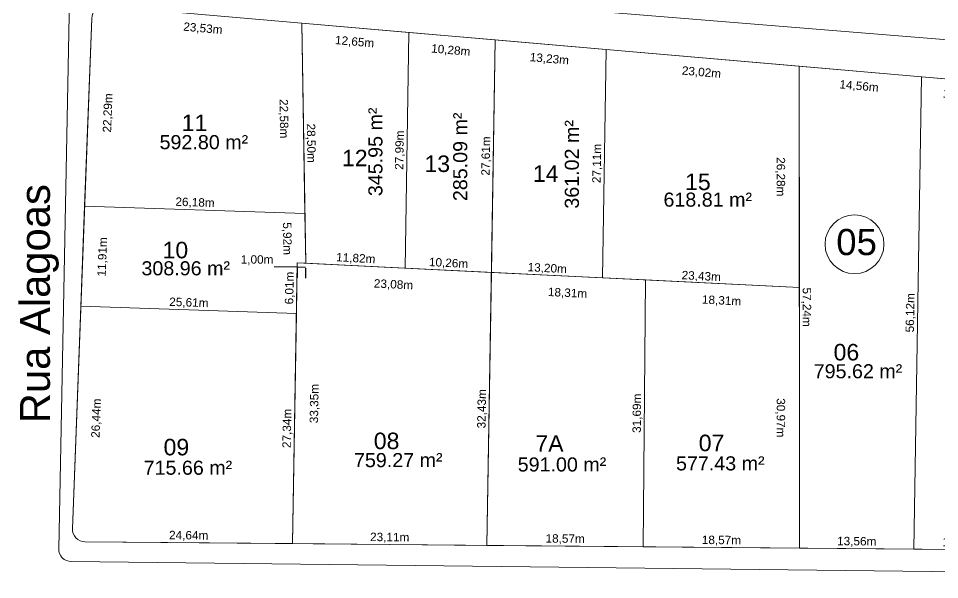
# Model space of a CAD drawing. Header units: metres. Extents: x 3808 to 8215, y 2374 to 6187.
# Drawn here: x 5231.1 to 5340.5, y 5697.6 to 5764.2 of the extents above; entities that cross this region are included whole.
import ezdxf
from ezdxf.enums import TextEntityAlignment as Align

# ---------------------------------------------------------------- set-up
doc = ezdxf.new("R2010")
doc.units = ezdxf.units.M
for name, color, linetype in [('Areas Lotes', 1, 'Continuous'), ('Calçada', 8, 'Continuous'), ('COTAS', 7, 'Continuous'), ('Lote', 7, 'Continuous'), ('Nome das Ruas', 7, 'Continuous'), ('Nº Lote', 7, 'Continuous'), ('Nº. quadra', 7, 'Continuous'), ('quadras', 7, 'Continuous')]:
    doc.layers.add(name, color=color, linetype=linetype)
doc.styles.add('Arial', font='arial.ttf')
doc.dimstyles.new('Copy(2) of ISO-25', dxfattribs={"dimtxt": 1, "dimasz": 2.5, "dimexe": 1.25, "dimexo": 0.625, "dimgap": 0.2, "dimtad": 1, "dimtoh": 1, "dimlfac": 1, "dimzin": 1, "dimtxsty": 'Arial', "dimblk": 'NONE', "dimcen": 0, "dimse1": 1, "dimse2": 1, "dimsd1": 1, "dimsd2": 1, "dimclrt": 256, "dimaunit": 1, "dimadec": 3, "dimazin": 0, "dimtfac": 1, "dimtmove": 0, "dimatfit": 3, "dimldrblk": 'NONE', "dimfxl": 1, "dimtolj": 1, "dimtzin": 0, "dimarcsym": 0})

# ---------------------------------------------------------------- blocks, each defined once
blk = doc.blocks.new('*D617')
at = {"layer": 'Defpoints', "color": 0, "linetype": 'Continuous', "transparency": 16777216}
for p in [(5337.48, 5701.19), (5337.48, 5701.19), (5348.92, 5701.08)]:
    blk.add_point(p, dxfattribs=at)
at = {"layer": 'COTAS', "linetype": 'Continuous', "lineweight": 5, "transparency": 16777216, "insert": (5343.21, 5701.93), "char_height": 1, "attachment_point": 5, "rotation": 359.4867, "style": 'Arial'}
blk.add_mtext('\\A1;11,45m', dxfattribs=at)
blk = doc.blocks.new('_None')
blk = doc.blocks.new('*D618')
at = {"layer": 'Defpoints', "color": 0, "linetype": 'Continuous', "transparency": 16777216}
for p in [(5323.92, 5701.31), (5323.92, 5701.31), (5337.48, 5701.19)]:
    blk.add_point(p, dxfattribs=at)
at = {"layer": 'COTAS', "linetype": 'Continuous', "lineweight": 5, "transparency": 16777216, "insert": (5330.71, 5702.05), "char_height": 1, "attachment_point": 5, "rotation": 359.4867, "style": 'Arial'}
blk.add_mtext('\\A1;13,56m', dxfattribs=at)
blk = doc.blocks.new('*D619')
at = {"layer": 'Defpoints', "color": 0, "linetype": 'Continuous', "transparency": 16777216}
for p in [(5305.35, 5701.47), (5305.35, 5701.47), (5323.92, 5701.31)]:
    blk.add_point(p, dxfattribs=at)
at = {"layer": 'COTAS', "linetype": 'Continuous', "lineweight": 5, "transparency": 16777216, "insert": (5314.64, 5702.19), "char_height": 1, "attachment_point": 5, "rotation": 359.4867, "style": 'Arial'}
blk.add_mtext('\\A1;18,57m', dxfattribs=at)
blk = doc.blocks.new('*D620')
at = {"layer": 'Defpoints', "color": 0, "linetype": 'Continuous', "transparency": 16777216}
for p in [(5286.79, 5701.64), (5286.79, 5701.64), (5305.35, 5701.47)]:
    blk.add_point(p, dxfattribs=at)
at = {"layer": 'COTAS', "linetype": 'Continuous', "lineweight": 5, "transparency": 16777216, "insert": (5296.08, 5702.36), "char_height": 1, "attachment_point": 5, "rotation": 359.4867, "style": 'Arial'}
blk.add_mtext('\\A1;18,57m', dxfattribs=at)
blk = doc.blocks.new('*D621')
at = {"layer": 'Defpoints', "color": 0, "linetype": 'Continuous', "transparency": 16777216}
for p in [(5263.68, 5701.85), (5263.68, 5701.85), (5286.79, 5701.64)]:
    blk.add_point(p, dxfattribs=at)
at = {"layer": 'COTAS', "linetype": 'Continuous', "lineweight": 5, "transparency": 16777216, "insert": (5275.24, 5702.54), "char_height": 1, "attachment_point": 5, "rotation": 359.4867, "style": 'Arial'}
blk.add_mtext('\\A1;23,11m', dxfattribs=at)
blk = doc.blocks.new('*D622')
at = {"layer": 'Defpoints', "color": 0, "linetype": 'Continuous', "transparency": 16777216}
for p in [(5239.05, 5702.07), (5239.05, 5702.07), (5263.68, 5701.85)]:
    blk.add_point(p, dxfattribs=at)
at = {"layer": 'COTAS', "linetype": 'Continuous', "lineweight": 5, "transparency": 16777216, "insert": (5251.37, 5702.76), "char_height": 1, "attachment_point": 5, "rotation": 359.4867, "style": 'Arial'}
blk.add_mtext('\\A1;24,64m', dxfattribs=at)
blk = doc.blocks.new('*D623')
at = {"layer": 'Defpoints', "color": 0, "linetype": 'Continuous', "transparency": 16777216}
for p in [(5238.56, 5730.04), (5241.76, 5729.92), (5237.56, 5703.62)]:
    blk.add_point(p, dxfattribs=at)
at = {"layer": 'COTAS', "linetype": 'Continuous', "lineweight": 5, "transparency": 16777216, "insert": (5240.46, 5716.74), "char_height": 1, "attachment_point": 5, "rotation": 87.8419, "style": 'Arial'}
blk.add_mtext('\\A1;26,44m', dxfattribs=at)
blk = doc.blocks.new('*D624')
at = {"layer": 'Defpoints', "color": 0, "linetype": 'Continuous', "transparency": 16777216}
for p in [(5239.01, 5741.94), (5242.21, 5741.82), (5238.56, 5730.04)]:
    blk.add_point(p, dxfattribs=at)
at = {"layer": 'COTAS', "linetype": 'Continuous', "lineweight": 5, "transparency": 16777216, "insert": (5241.19, 5735.9), "char_height": 1, "attachment_point": 5, "rotation": 87.8419, "style": 'Arial'}
blk.add_mtext('\\A1;11,91m', dxfattribs=at)
blk = doc.blocks.new('*D625')
at = {"layer": 'Defpoints', "color": 0, "linetype": 'Continuous', "transparency": 16777216}
for p in [(5239.85, 5764.22), (5243.05, 5764.1), (5239.01, 5741.94)]:
    blk.add_point(p, dxfattribs=at)
at = {"layer": 'COTAS', "linetype": 'Continuous', "lineweight": 5, "transparency": 16777216, "insert": (5241.83, 5752.99), "char_height": 1, "attachment_point": 5, "rotation": 87.8419, "style": 'Arial'}
blk.add_mtext('\\A1;22,29m', dxfattribs=at)
blk = doc.blocks.new('*D626')
at = {"layer": 'Defpoints', "color": 0, "linetype": 'Continuous', "transparency": 16777216}
for p in [(5264.82, 5763.64), (5265.26, 5735.14), (5265.26, 5735.14)]:
    blk.add_point(p, dxfattribs=at)
at = {"layer": 'COTAS', "linetype": 'Continuous', "lineweight": 5, "transparency": 16777216, "insert": (5265.84, 5749.4), "char_height": 1, "attachment_point": 5, "rotation": 270.8818, "style": 'Arial'}
blk.add_mtext('\\A1;28,50m', dxfattribs=at)
blk = doc.blocks.new('*D627')
at = {"layer": 'Defpoints', "color": 0, "linetype": 'Continuous', "transparency": 16777216}
for p in [(5277.52, 5762.55), (5277.52, 5762.55), (5277.07, 5734.56)]:
    blk.add_point(p, dxfattribs=at)
at = {"layer": 'COTAS', "linetype": 'Continuous', "lineweight": 5, "transparency": 16777216, "insert": (5276.49, 5748.57), "char_height": 1, "attachment_point": 5, "rotation": 89.0703, "style": 'Arial'}
blk.add_mtext('\\A1;27,99m', dxfattribs=at)
blk = doc.blocks.new('*D628')
at = {"layer": 'Defpoints', "color": 0, "linetype": 'Continuous', "transparency": 16777216}
for p in [(5287.76, 5761.66), (5287.76, 5761.66), (5287.32, 5734.06)]:
    blk.add_point(p, dxfattribs=at)
at = {"layer": 'COTAS', "linetype": 'Continuous', "lineweight": 5, "transparency": 16777216, "insert": (5286.74, 5747.88), "char_height": 1, "attachment_point": 5, "rotation": 89.0703, "style": 'Arial'}
blk.add_mtext('\\A1;27,61m', dxfattribs=at)
blk = doc.blocks.new('*D629')
at = {"layer": 'Defpoints', "color": 0, "linetype": 'Continuous', "transparency": 16777216}
for p in [(5300.94, 5760.53), (5300.94, 5760.53), (5300.5, 5733.42)]:
    blk.add_point(p, dxfattribs=at)
at = {"layer": 'COTAS', "linetype": 'Continuous', "lineweight": 5, "transparency": 16777216, "insert": (5299.92, 5746.99), "char_height": 1, "attachment_point": 5, "rotation": 89.0703, "style": 'Arial'}
blk.add_mtext('\\A1;27,11m', dxfattribs=at)
blk = doc.blocks.new('*D630')
at = {"layer": 'Defpoints', "color": 0, "linetype": 'Continuous', "transparency": 16777216}
for p in [(5323.88, 5758.55), (5323.92, 5701.31), (5323.92, 5701.31)]:
    blk.add_point(p, dxfattribs=at)
at = {"layer": 'COTAS', "linetype": 'Continuous', "lineweight": 5, "transparency": 16777216, "insert": (5324.7, 5729.93), "char_height": 1, "attachment_point": 5, "rotation": 270.039, "style": 'Arial'}
blk.add_mtext('\\A1;57,24m', dxfattribs=at)
blk = doc.blocks.new('*D631')
at = {"layer": 'Defpoints', "color": 0, "linetype": 'Continuous', "transparency": 16777216}
for p in [(5323.88, 5758.55), (5320.82, 5732.27), (5323.9, 5732.27)]:
    blk.add_point(p, dxfattribs=at)
at = {"layer": 'COTAS', "linetype": 'Continuous', "lineweight": 5, "transparency": 16777216, "insert": (5321.61, 5745.41), "char_height": 1, "attachment_point": 5, "rotation": 270.039, "style": 'Arial'}
blk.add_mtext('\\A1;26,28m', dxfattribs=at)
blk = doc.blocks.new('*D632')
at = {"layer": 'Defpoints', "color": 0, "linetype": 'Continuous', "transparency": 16777216}
for p in [(5323.9, 5732.27), (5320.82, 5701.3), (5323.92, 5701.31)]:
    blk.add_point(p, dxfattribs=at)
at = {"layer": 'COTAS', "linetype": 'Continuous', "lineweight": 5, "transparency": 16777216, "insert": (5321.61, 5716.79), "char_height": 1, "attachment_point": 5, "rotation": 270.039, "style": 'Arial'}
blk.add_mtext('\\A1;30,97m', dxfattribs=at)
blk = doc.blocks.new('*D633')
at = {"layer": 'Defpoints', "color": 0, "linetype": 'Continuous', "transparency": 16777216}
for p in [(5338.39, 5757.3), (5338.39, 5757.3), (5337.48, 5701.19)]:
    blk.add_point(p, dxfattribs=at)
at = {"layer": 'COTAS', "linetype": 'Continuous', "lineweight": 5, "transparency": 16777216, "insert": (5337.13, 5729.26), "char_height": 1, "attachment_point": 5, "rotation": 89.0703, "style": 'Arial'}
blk.add_mtext('\\A1;56,12m', dxfattribs=at)
blk = doc.blocks.new('*D645')
at = {"layer": 'Defpoints', "color": 0, "linetype": 'Continuous', "transparency": 16777216}
for p in [(5338.39, 5757.3), (5348.43, 5756.43), (5338.16, 5754.68)]:
    blk.add_point(p, dxfattribs=at)
at = {"layer": 'COTAS', "linetype": 'Continuous', "lineweight": 5, "transparency": 16777216, "insert": (5343.25, 5755.04), "char_height": 1, "attachment_point": 5, "rotation": 354.9774, "style": 'Arial'}
blk.add_mtext('\\A1;10,08m', dxfattribs=at)
blk = doc.blocks.new('*D646')
at = {"layer": 'Defpoints', "color": 0, "linetype": 'Continuous', "transparency": 16777216}
for p in [(5323.88, 5758.55), (5338.39, 5757.3), (5323.65, 5755.96)]:
    blk.add_point(p, dxfattribs=at)
at = {"layer": 'COTAS', "linetype": 'Continuous', "lineweight": 5, "transparency": 16777216, "insert": (5330.98, 5756.12), "char_height": 1, "attachment_point": 5, "rotation": 354.9774, "style": 'Arial'}
blk.add_mtext('\\A1;14,56m', dxfattribs=at)
blk = doc.blocks.new('*D647')
at = {"layer": 'Defpoints', "color": 0, "linetype": 'Continuous', "transparency": 16777216}
for p in [(5300.94, 5760.53), (5300.72, 5757.97), (5323.88, 5758.55)]:
    blk.add_point(p, dxfattribs=at)
at = {"layer": 'COTAS', "linetype": 'Continuous', "lineweight": 5, "transparency": 16777216, "insert": (5312.26, 5757.76), "char_height": 1, "attachment_point": 5, "rotation": 354.9774, "style": 'Arial'}
blk.add_mtext('\\A1;23,02m', dxfattribs=at)
blk = doc.blocks.new('*D648')
at = {"layer": 'Defpoints', "color": 0, "linetype": 'Continuous', "transparency": 16777216}
for p in [(5287.76, 5761.66), (5300.94, 5760.53), (5287.54, 5759.13)]:
    blk.add_point(p, dxfattribs=at)
at = {"layer": 'COTAS', "linetype": 'Continuous', "lineweight": 5, "transparency": 16777216, "insert": (5294.2, 5759.35), "char_height": 1, "attachment_point": 5, "rotation": 354.9774, "style": 'Arial'}
blk.add_mtext('\\A1;13,23m', dxfattribs=at)
blk = doc.blocks.new('*D649')
at = {"layer": 'Defpoints', "color": 0, "linetype": 'Continuous', "transparency": 16777216}
for p in [(5277.52, 5762.55), (5287.76, 5761.66), (5277.3, 5760.03)]:
    blk.add_point(p, dxfattribs=at)
at = {"layer": 'COTAS', "linetype": 'Continuous', "lineweight": 5, "transparency": 16777216, "insert": (5282.49, 5760.38), "char_height": 1, "attachment_point": 5, "rotation": 354.9774, "style": 'Arial'}
blk.add_mtext('\\A1;10,28m', dxfattribs=at)
blk = doc.blocks.new('*D650')
at = {"layer": 'Defpoints', "color": 0, "linetype": 'Continuous', "transparency": 16777216}
for p in [(5264.82, 5762.55), (5277.52, 5762.55), (5264.7, 5761.14)]:
    blk.add_point(p, dxfattribs=at)
at = {"layer": 'COTAS', "linetype": 'Continuous', "lineweight": 5, "transparency": 16777216, "insert": (5271.07, 5761.38), "char_height": 1, "attachment_point": 5, "rotation": 354.9774, "style": 'Arial'}
blk.add_mtext('\\A1;12,65m', dxfattribs=at)
blk = doc.blocks.new('*D651')
at = {"layer": 'Defpoints', "color": 0, "linetype": 'Continuous', "transparency": 16777216}
for p in [(5241.47, 5765.65), (5241.26, 5763.2), (5264.82, 5762.55)]:
    blk.add_point(p, dxfattribs=at)
at = {"layer": 'COTAS', "linetype": 'Continuous', "lineweight": 5, "transparency": 16777216, "insert": (5253.05, 5762.97), "char_height": 1, "attachment_point": 5, "rotation": 354.9774, "style": 'Arial'}
blk.add_mtext('\\A1;23,53m', dxfattribs=at)
blk = doc.blocks.new('*D652')
at = {"layer": 'Defpoints', "color": 0, "linetype": 'Continuous', "transparency": 16777216}
for p in [(5265.26, 5735.17), (5277.07, 5734.56), (5277.07, 5734.56)]:
    blk.add_point(p, dxfattribs=at)
at = {"layer": 'COTAS', "linetype": 'Continuous', "lineweight": 5, "transparency": 16777216, "insert": (5271.21, 5735.67), "char_height": 1, "attachment_point": 5, "rotation": 357.0324, "style": 'Arial'}
blk.add_mtext('\\A1;11,82m', dxfattribs=at)
blk = doc.blocks.new('*D653')
at = {"layer": 'Defpoints', "color": 0, "linetype": 'Continuous', "transparency": 16777216}
for p in [(5277.07, 5734.56), (5287.31, 5734.03), (5287.32, 5734.06)]:
    blk.add_point(p, dxfattribs=at)
at = {"layer": 'COTAS', "linetype": 'Continuous', "lineweight": 5, "transparency": 16777216, "insert": (5282.23, 5735.1), "char_height": 1, "attachment_point": 5, "rotation": 357.0324, "style": 'Arial'}
blk.add_mtext('\\A1;10,26m', dxfattribs=at)
blk = doc.blocks.new('*D654')
at = {"layer": 'Defpoints', "color": 0, "linetype": 'Continuous', "transparency": 16777216}
for p in [(5287.32, 5734.06), (5300.5, 5733.42), (5300.5, 5733.35)]:
    blk.add_point(p, dxfattribs=at)
at = {"layer": 'COTAS', "linetype": 'Continuous', "lineweight": 5, "transparency": 16777216, "insert": (5293.95, 5734.49), "char_height": 1, "attachment_point": 5, "rotation": 357.0324, "style": 'Arial'}
blk.add_mtext('\\A1;13,20m', dxfattribs=at)
blk = doc.blocks.new('*D655')
at = {"layer": 'Defpoints', "color": 0, "linetype": 'Continuous', "transparency": 16777216}
for p in [(5300.5, 5733.42), (5323.89, 5732.14), (5323.9, 5732.27)]:
    blk.add_point(p, dxfattribs=at)
at = {"layer": 'COTAS', "linetype": 'Continuous', "lineweight": 5, "transparency": 16777216, "insert": (5312.24, 5733.54), "char_height": 1, "attachment_point": 5, "rotation": 357.0324, "style": 'Arial'}
blk.add_mtext('\\A1;23,43m', dxfattribs=at)
blk = doc.blocks.new('*D656')
at = {"layer": 'Defpoints', "color": 0, "linetype": 'Continuous', "transparency": 16777216}
for p in [(5305.61, 5733.17), (5323.9, 5732.27), (5305.47, 5730.3)]:
    blk.add_point(p, dxfattribs=at)
at = {"layer": 'COTAS', "linetype": 'Continuous', "lineweight": 5, "transparency": 16777216, "insert": (5314.65, 5730.65), "char_height": 1, "attachment_point": 5, "rotation": 357.1993, "style": 'Arial'}
blk.add_mtext('\\A1;18,31m', dxfattribs=at)
blk = doc.blocks.new('*D657')
at = {"layer": 'Defpoints', "color": 0, "linetype": 'Continuous', "transparency": 16777216}
for p in [(5287.32, 5734.06), (5305.61, 5733.17), (5287.18, 5731.19)]:
    blk.add_point(p, dxfattribs=at)
at = {"layer": 'COTAS', "linetype": 'Continuous', "lineweight": 5, "transparency": 16777216, "insert": (5296.36, 5731.55), "char_height": 1, "attachment_point": 5, "rotation": 357.1993, "style": 'Arial'}
blk.add_mtext('\\A1;18,31m', dxfattribs=at)
blk = doc.blocks.new('*D658')
at = {"layer": 'Defpoints', "color": 0, "linetype": 'Continuous', "transparency": 16777216}
for p in [(5264.26, 5735.19), (5287.32, 5734.06), (5264.12, 5732.32)]:
    blk.add_point(p, dxfattribs=at)
at = {"layer": 'COTAS', "linetype": 'Continuous', "lineweight": 5, "transparency": 16777216, "insert": (5275.69, 5732.56), "char_height": 1, "attachment_point": 5, "rotation": 357.1993, "style": 'Arial'}
blk.add_mtext('\\A1;23,08m', dxfattribs=at)
blk = doc.blocks.new('*D659')
at = {"layer": 'Defpoints', "color": 0, "linetype": 'Continuous', "transparency": 16777216}
for p in [(5262.15, 5741.01), (5265.17, 5741.06), (5265.26, 5735.14)]:
    blk.add_point(p, dxfattribs=at)
at = {"layer": 'COTAS', "linetype": 'Continuous', "lineweight": 5, "transparency": 16777216, "insert": (5263, 5738.07), "char_height": 1, "attachment_point": 5, "rotation": 270.8818, "style": 'Arial'}
blk.add_mtext('\\A1;5,92m', dxfattribs=at)
blk = doc.blocks.new('*D660')
at = {"layer": 'Defpoints', "color": 0, "linetype": 'Continuous', "transparency": 16777216}
for p in [(5261.62, 5763.59), (5264.82, 5763.64), (5265.17, 5741.06)]:
    blk.add_point(p, dxfattribs=at)
at = {"layer": 'COTAS', "linetype": 'Continuous', "lineweight": 5, "transparency": 16777216, "insert": (5262.6, 5752.31), "char_height": 1, "attachment_point": 5, "rotation": 270.8818, "style": 'Arial'}
blk.add_mtext('\\A1;22,58m', dxfattribs=at)
blk = doc.blocks.new('*D661')
at = {"layer": 'Defpoints', "color": 0, "linetype": 'Continuous', "transparency": 16777216}
for p in [(5239.01, 5741.94), (5239.01, 5741.94), (5265.17, 5741.06)]:
    blk.add_point(p, dxfattribs=at)
at = {"layer": 'COTAS', "linetype": 'Continuous', "lineweight": 5, "transparency": 16777216, "insert": (5252.12, 5742.3), "char_height": 1, "attachment_point": 5, "rotation": 358.0717, "style": 'Arial'}
blk.add_mtext('\\A1;26,18m', dxfattribs=at)
blk = doc.blocks.new('*D662')
at = {"layer": 'Defpoints', "color": 0, "linetype": 'Continuous', "transparency": 16777216}
for p in [(5238.56, 5730.04), (5238.56, 5730.04), (5264.16, 5729.18)]:
    blk.add_point(p, dxfattribs=at)
at = {"layer": 'COTAS', "linetype": 'Continuous', "lineweight": 5, "transparency": 16777216, "insert": (5251.39, 5730.41), "char_height": 1, "attachment_point": 5, "rotation": 358.0717, "style": 'Arial'}
blk.add_mtext('\\A1;25,61m', dxfattribs=at)
blk = doc.blocks.new('*D663')
at = {"layer": 'Defpoints', "color": 0, "linetype": 'Continuous', "transparency": 16777216}
for p in [(5264.26, 5735.19), (5264.26, 5735.19), (5264.16, 5729.18)]:
    blk.add_point(p, dxfattribs=at)
at = {"layer": 'COTAS', "linetype": 'Continuous', "lineweight": 5, "transparency": 16777216, "insert": (5263.41, 5732.2), "char_height": 1, "attachment_point": 5, "rotation": 89.0058, "style": 'Arial'}
blk.add_mtext('\\A1;6,01m', dxfattribs=at)
blk = doc.blocks.new('*D664')
at = {"layer": 'COTAS', "color": 0, "linetype": 'Continuous', "lineweight": -2, "transparency": 16777216}
for p, q in [((5264.25, 5734.66), (5261.51, 5734.7)), ((5264.25, 5734.56), (5264.24, 5733.41)), ((5265.25, 5734.64), (5264.25, 5734.66)), ((5265.25, 5734.55), (5265.24, 5733.39))]:
    blk.add_line(p, q, dxfattribs=at)
at = {"layer": 'Defpoints', "color": 0, "linetype": 'Continuous', "transparency": 16777216}
for p in [(5264.26, 5735.19), (5265.26, 5735.17), (5265.25, 5734.64)]:
    blk.add_point(p, dxfattribs=at)
at = {"layer": 'COTAS', "linetype": 'Continuous', "lineweight": 5, "transparency": 16777216, "insert": (5259.49, 5735.5), "char_height": 1, "attachment_point": 5, "style": 'Arial'}
blk.add_mtext('\\A1;1,00m', dxfattribs=at)
blk = doc.blocks.new('*D665')
at = {"layer": 'Defpoints', "color": 0, "linetype": 'Continuous', "transparency": 16777216}
for p in [(5264.26, 5735.19), (5267.45, 5735.13), (5263.68, 5701.85)]:
    blk.add_point(p, dxfattribs=at)
at = {"layer": 'COTAS', "linetype": 'Continuous', "lineweight": 5, "transparency": 16777216, "insert": (5266.36, 5718.48), "char_height": 1, "attachment_point": 5, "rotation": 89.0058, "style": 'Arial'}
blk.add_mtext('\\A1;33,35m', dxfattribs=at)
blk = doc.blocks.new('*D666')
at = {"layer": 'Defpoints', "color": 0, "linetype": 'Continuous', "transparency": 16777216}
for p in [(5264.16, 5729.18), (5264.16, 5729.18), (5263.68, 5701.85)]:
    blk.add_point(p, dxfattribs=at)
at = {"layer": 'COTAS', "linetype": 'Continuous', "lineweight": 5, "transparency": 16777216, "insert": (5263.12, 5715.53), "char_height": 1, "attachment_point": 5, "rotation": 89.0058, "style": 'Arial'}
blk.add_mtext('\\A1;27,34m', dxfattribs=at)
blk = doc.blocks.new('*D667')
at = {"layer": 'Defpoints', "color": 0, "linetype": 'Continuous', "transparency": 16777216}
for p in [(5287.32, 5734.06), (5287.32, 5734.06), (5286.79, 5701.64)]:
    blk.add_point(p, dxfattribs=at)
at = {"layer": 'COTAS', "linetype": 'Continuous', "lineweight": 5, "transparency": 16777216, "insert": (5286.25, 5717.86), "char_height": 1, "attachment_point": 5, "rotation": 89.0703, "style": 'Arial'}
blk.add_mtext('\\A1;32,43m', dxfattribs=at)
blk = doc.blocks.new('*D668')
at = {"layer": 'Defpoints', "color": 0, "linetype": 'Continuous', "transparency": 16777216}
for p in [(5305.61, 5733.17), (5305.61, 5733.17), (5305.35, 5701.47)]:
    blk.add_point(p, dxfattribs=at)
at = {"layer": 'COTAS', "linetype": 'Continuous', "lineweight": 5, "transparency": 16777216, "insert": (5304.68, 5717.33), "char_height": 1, "attachment_point": 5, "rotation": 89.5435, "style": 'Arial'}
blk.add_mtext('\\A1;31,69m', dxfattribs=at)

msp = doc.modelspace()

# ---------------------------------------------------------------- linework, layer by layer
at = {"layer": 'Calçada', "linetype": 'Continuous', "lineweight": 5}
for p, q in [((5238.869, 5770.028), (5387.847, 5757.902)), ((5237.248, 5768.563), (5235.933, 5701.248)), ((5421.114, 5697.581), (5237.415, 5699.719))]:
    msp.add_line(p, q, dxfattribs=at)
msp.add_arc((5237.433, 5701.219), 1.5, 178.88114, 269.33319, dxfattribs=at)
at = {"layer": 'Lote', "lineweight": 5}
for p, q in [((5265.262, 5735.175), (5264.824, 5763.641)), ((5277.066, 5734.563), (5277.52, 5762.547)), ((5286.789, 5701.639), (5287.763, 5761.664)), ((5300.502, 5733.417), (5300.942, 5760.528)), ((5323.921, 5701.307), (5323.882, 5758.55)), ((5337.478, 5701.185), (5338.389, 5757.299)), ((5265.172, 5741.061), (5239.007, 5741.942)), ((5264.263, 5735.189), (5263.684, 5701.846)), ((5264.263, 5735.189), (5323.9, 5732.272)), ((5264.158, 5729.179), (5238.558, 5730.041))]:
    msp.add_line(p, q, dxfattribs=at)
at = {"layer": 'Lote', "linetype": 'Continuous', "lineweight": 5}
msp.add_line((5305.607, 5733.167), (5305.355, 5701.473), dxfattribs=at)
at = {"layer": 'Lote', "linetype": 'Continuous', "lineweight": 5, "flags": 128}
for points in [[(5265.172, 5741.061), (5264.824, 5763.641), (5241.474, 5765.655, 0.428443), (5239.846, 5764.217), (5239.007, 5741.942)], [(5238.558, 5730.041), (5237.563, 5703.623, 0.4226472), (5239.048, 5702.067), (5263.684, 5701.846), (5264.158, 5729.179)]]:
    msp.add_lwpolyline(points, format="xyb", close=True, dxfattribs=at)
for points in [[(5265.263, 5735.14), (5277.066, 5734.563), (5277.52, 5762.547), (5264.824, 5763.641)], [(5287.315, 5734.062), (5287.763, 5761.664), (5277.52, 5762.547), (5277.066, 5734.563)], [(5287.315, 5734.062), (5300.502, 5733.417), (5300.942, 5760.528), (5287.763, 5761.664)], [(5323.882, 5758.55), (5300.942, 5760.528), (5300.502, 5733.417), (5323.9, 5732.272)], [(5338.389, 5757.299), (5323.882, 5758.55), (5323.921, 5701.307), (5337.478, 5701.185)], [(5337.478, 5701.185), (5348.923, 5701.083), (5348.433, 5756.433), (5338.389, 5757.299)], [(5264.158, 5729.179), (5264.263, 5735.189), (5265.263, 5735.14), (5265.172, 5741.061), (5239.007, 5741.942), (5238.558, 5730.041)], [(5287.315, 5734.062), (5264.263, 5735.189), (5263.684, 5701.846), (5286.789, 5701.639)], [(5286.789, 5701.639), (5305.355, 5701.473), (5305.607, 5733.167), (5287.315, 5734.062)], [(5323.9, 5732.272), (5305.607, 5733.167), (5305.355, 5701.473), (5323.921, 5701.307)]]:
    msp.add_lwpolyline(points, close=True, dxfattribs=at)
at = {"layer": 'Nº. quadra', "lineweight": 5}
msp.add_circle((5330.442, 5737.404), 3.496, dxfattribs=at)
at = {"layer": 'quadras', "lineweight": 5}
for p, q in [((5241.474, 5765.655), (5385.21, 5753.262)), ((5237.563, 5703.623), (5239.846, 5764.217))]:
    msp.add_line(p, q, dxfattribs=at)
at = {"layer": 'quadras', "linetype": 'Continuous', "lineweight": 5}
msp.add_line((5420.133, 5700.445), (5239.048, 5702.067), dxfattribs=at)
msp.add_arc((5239.062, 5703.567), 1.5, 177.84188, 269.48674, dxfattribs=at)

# ---------------------------------------------------------------- texts
at = {"layer": 'Areas Lotes', "lineweight": 5, "style": 'Arial'}
for s, p in [('345.95 m²', (5274.38, 5743.113)), ('285.09 m²', (5284.454, 5742.521)), ('361.02 m²', (5297.71, 5741.624))]:
    msp.add_text(s, height=1.6726, rotation=90, dxfattribs=at).set_placement(p)
at = {"layer": 'Areas Lotes', "linetype": 'Continuous', "lineweight": 5, "style": 'Arial'}
for s, p in [('592.80 m²', (5247.911, 5748.689)), ('618.81 m²', (5307.755, 5741.864)), ('308.96 m²', (5245.758, 5733.71)), ('795.62 m²', (5325.596, 5721.484)), ('759.27 m²', (5270.997, 5710.93)), ('591.00 m²', (5290.441, 5710.415)), ('577.43 m²', (5309.242, 5710.544)), ('715.66 m²', (5246.015, 5710.029))]:
    msp.add_text(s, height=1.6726, dxfattribs=at).set_placement(p)
at = {"layer": 'Nome das Ruas', "lineweight": 5, "style": 'Arial'}
msp.add_text('Rua Alagoas', height=3.55, rotation=90, dxfattribs=at).set_placement((5234.886, 5716.146, 165.916))
at = {"layer": 'Nº Lote', "linetype": 'Continuous', "lineweight": 5, "style": 'Arial'}
for s, p in [('11', (5252.061, 5750.845)), ('12', (5271.096, 5746.658)), ('13', (5280.891, 5745.981)), ('14', (5293.765, 5744.811)), ('15', (5311.842, 5743.826)), ('10', (5249.784, 5735.728)), ('06', (5329.48, 5723.603)), ('08', (5274.874, 5713.071)), ('09', (5249.907, 5712.332)), ('7A', (5294.217, 5712.763)), ('07', (5313.464, 5712.828))]:
    msp.add_text(s, height=1.96, dxfattribs=at).set_placement(p, align=Align.CENTER)
at = {"layer": 'Nº. quadra', "lineweight": 5, "style": 'Arial'}
msp.add_text('05', height=3.1039, dxfattribs=at).set_placement((5328.278, 5736.11))

# ---------------------------------------------------------------- dimensions: what is measured, and where the dimension line sits
at = {"layer": 'COTAS', "linetype": 'Continuous', "lineweight": 5}
for base, p1, p2, angle, picture, middle in [((5241.258, 5763.198), (5264.824, 5762.547), (5241.474, 5765.655), 354.9774, '*D651', (5253.049, 5762.966)), ((5243.05, 5764.096), (5239.007, 5741.942), (5239.846, 5764.217), 267.84188, '*D625', (5241.83, 5752.989)), ((5264.7, 5761.138), (5277.52, 5762.547), (5264.824, 5762.547), 354.9774, '*D650', (5271.07, 5761.382)), ((5277.299, 5760.03), (5287.763, 5761.664), (5277.52, 5762.547), 354.9774, '*D649', (5282.49, 5760.378)), ((5287.541, 5759.13), (5300.942, 5760.528), (5287.763, 5761.664), 354.9774, '*D648', (5294.199, 5759.349)), ((5300.7172, 5757.9723), (5323.8816, 5758.5498), (5300.9418, 5760.5275), 354.9774, '*D647', (5312.2556, 5757.7623)), ((5323.654, 5755.957), (5338.389, 5757.299), (5323.882, 5758.55), 354.9774, '*D646', (5330.976, 5756.117)), ((5338.159, 5754.682), (5348.433, 5756.433), (5338.389, 5757.299), 354.9774, '*D645', (5343.25, 5755.038)), ((5242.21, 5741.822), (5238.558, 5730.041), (5239.007, 5741.942), 267.84188, '*D624', (5241.186, 5735.901)), ((5287.314, 5734.032), (5277.066, 5734.563), (5287.315, 5734.062), 177.03242, '*D653', (5282.231, 5735.097)), ((5264.122, 5732.321), (5287.315, 5734.062), (5264.263, 5735.189), 357.19934, '*D658', (5275.688, 5732.557)), ((5300.498, 5733.348), (5287.315, 5734.062), (5300.502, 5733.417), 177.03242, '*D654', (5293.947, 5734.49)), ((5287.175, 5731.194), (5305.607, 5733.167), (5287.315, 5734.062), 357.19934, '*D657', (5296.36, 5731.546)), ((5323.892, 5732.136), (5300.502, 5733.417), (5323.9, 5732.272), 177.03242, '*D655', (5312.237, 5733.542)), ((5239.048, 5702.067), (5263.684, 5701.846), (5239.048, 5702.067), 359.48674, '*D622', (5251.373, 5702.758)), ((5263.684, 5701.846), (5286.789, 5701.639), (5263.684, 5701.846), 359.48674, '*D621', (5275.244, 5702.544)), ((5286.789, 5701.639), (5305.355, 5701.473), (5286.789, 5701.639), 359.48674, '*D620', (5296.079, 5702.357)), ((5305.355, 5701.473), (5323.921, 5701.307), (5305.355, 5701.473), 359.48674, '*D619', (5314.645, 5702.191)), ((5323.921, 5701.307), (5337.478, 5701.185), (5323.921, 5701.307), 359.48674, '*D618', (5330.707, 5702.047)), ((5337.478, 5701.185), (5348.923, 5701.083), (5337.478, 5701.185), 359.48674, '*D617', (5343.208, 5701.935))]:
    dim = msp.add_linear_dim(base=base, p1=p1, p2=p2, angle=angle, dimstyle='Copy(2) of ISO-25', override={"dimpost": 'm', "dimtmove": 1}, dxfattribs=at)
    dim.commit()
    dim.dimension.update_dxf_attribs({"geometry": picture, "text_midpoint": middle})
for p1, p2, distance, picture, middle in [((5265.172, 5741.061), (5264.824, 5763.641), 3.202, '*D660', (5262.598, 5752.314)), ((5264.824, 5763.641), (5265.263, 5735.14), 0, '*D626', (5265.844, 5749.403)), ((5277.066, 5734.563), (5277.52, 5762.547), 0, '*D627', (5276.492, 5748.568)), ((5287.315, 5734.062), (5287.763, 5761.664), 0, '*D628', (5286.738, 5747.876)), ((5300.502, 5733.417), (5300.942, 5760.528), 0, '*D629', (5299.921, 5746.985)), ((5323.882, 5758.55), (5323.9, 5732.272), -3.081, '*D631', (5321.611, 5745.409)), ((5323.882, 5758.55), (5323.921, 5701.307), 0, '*D630', (5324.702, 5729.929)), ((5337.478, 5701.185), (5338.389, 5757.299), 0, '*D633', (5337.133, 5729.255)), ((5265.172, 5741.061), (5239.007, 5741.942), 0, '*D661', (5252.116, 5742.302)), ((5265.263, 5735.14), (5265.172, 5741.061), 3.023, '*D659', (5262.996, 5738.067)), ((5265.262, 5735.175), (5277.066, 5734.563), 0, '*D652', (5271.206, 5735.669)), ((5264.158, 5729.179), (5264.263, 5735.189), 0, '*D663', (5263.41, 5732.198)), ((5263.684, 5701.846), (5264.263, 5735.189), -3.187, '*D665', (5266.359, 5718.476)), ((5286.789, 5701.639), (5287.315, 5734.062), 0, '*D667', (5286.251, 5717.864)), ((5305.3549, 5701.4731), (5305.6074, 5733.1669), 0, '*D668', (5304.6802, 5717.3263)), ((5323.9, 5732.272), (5305.607, 5733.167), 2.872, '*D656', (5314.652, 5730.651)), ((5323.9, 5732.272), (5323.921, 5701.307), -3.101, '*D632', (5321.61, 5716.788)), ((5264.158, 5729.179), (5238.558, 5730.041), 0, '*D662', (5251.385, 5730.411)), ((5237.563, 5703.623), (5238.558, 5730.041), -3.206, '*D623', (5240.464, 5716.742)), ((5263.684, 5701.846), (5264.158, 5729.179), 0, '*D666', (5263.12, 5715.527))]:
    dim = msp.add_aligned_dim(p1=p1, p2=p2, distance=distance, dimstyle='Copy(2) of ISO-25', override={"dimpost": 'm'}, dxfattribs=at)
    dim.commit()
    dim.dimension.update_dxf_attribs({"geometry": picture, "text_midpoint": middle})
dim = msp.add_linear_dim(base=(5265.255, 5734.644), p1=(5264.263, 5735.189), p2=(5265.262, 5735.175), angle=359.17254, dimstyle='Copy(2) of ISO-25', override={"dimasz": 1, "dimpost": 'm', "dimsah": 1, "dimse1": 0, "dimse2": 0, "dimsd1": 0, "dimsd2": 0}, dxfattribs=at)
dim.commit()
dim.dimension.update_dxf_attribs({"geometry": '*D664', "text_midpoint": (5259.489, 5734.698), "dimtype": 161})

doc.saveas('drawing.dxf')
